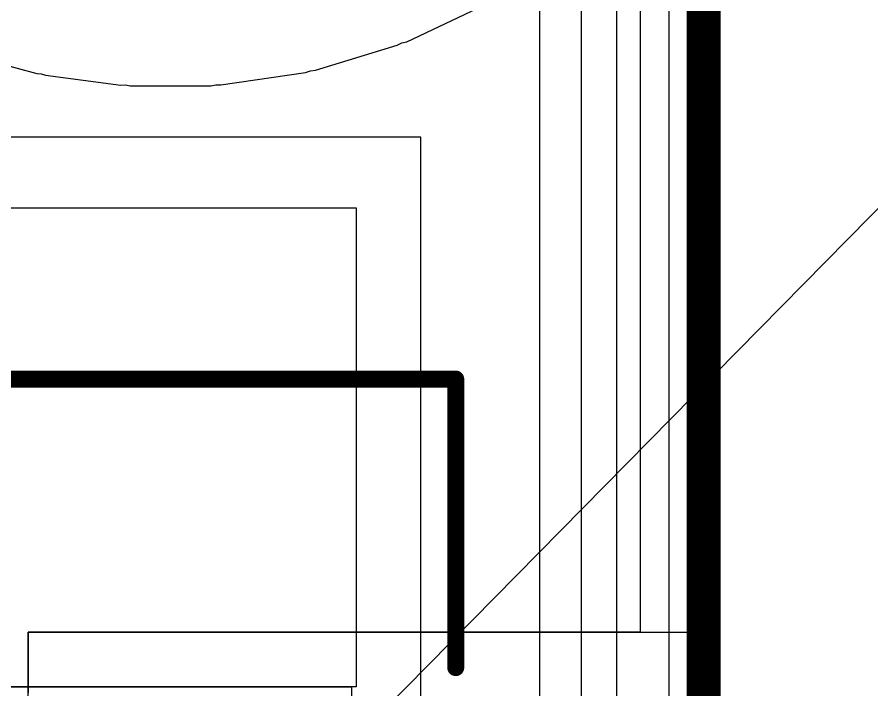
# Model space of a CAD drawing. Header units: inches. Extents: x -3 to 5259, y -3 to 5282.
# Drawn here: x 142.14 to 148.54, y 93.91 to 98.94 of the extents above; entities that cross this region are included whole.
import ezdxf

# ---------------------------------------------------------------- set-up
doc = ezdxf.new("R2010")
doc.units = ezdxf.units.IN
for name, color, linetype in [('Board Outline', 216, 'Continuous'), ('Bottom Layer', 5, 'Continuous'), ('Layer 1', 16, 'Continuous'), ('Layer 2', 76, 'Continuous'), ('Top Layer', 1, 'Continuous'), ('Top Overlay', 2, 'Continuous'), ('Top Solder', 216, 'Continuous')]:
    doc.layers.add(name, color=color, linetype=linetype)

# ---------------------------------------------------------------- blocks, each defined once
blk = doc.blocks.new('SON_8_5_6__166')
at = {"layer": 'Top Solder'}
blk.add_line((0.3232, 2.3378), (-5201.1514, 5129.383), dxfattribs=at)
blk = doc.blocks.new('RVT1H470M0607_280')
at = {"layer": 'Top Overlay'}
for points in [[(-1.8348, 3.3274, 0.127, 0.127, 0), (3.3214, 3.3274, 0.127, 0.127, 0)], [(3.3214, 1.1684, 0.127, 0.127, 0), (3.3214, 3.3274, 0.127, 0.127, 0)]]:
    blk.add_lwpolyline(points, format="xyseb", dxfattribs=at)
for points in [[(3.2897, 3.3274, 0.0635, 0.0635, 1), (3.3532, 3.3274, 0.0635, 0.0635, 1)], [(3.2897, 3.3274, 0.0635, 0.0635, 1), (3.3532, 3.3274, 0.0635, 0.0635, 1)], [(3.2897, 1.1684, 0.0635, 0.0635, 1), (3.3532, 1.1684, 0.0635, 0.0635, 1)]]:
    blk.add_lwpolyline(points, format="xyseb", close=True, dxfattribs=at)

msp = doc.modelspace()

# ---------------------------------------------------------------- linework, layer by layer
at = {"layer": 'Board Outline'}
msp.add_lwpolyline([(147.2777, -2.7223, 0.254, 0.254, 0), (147.2777, 107.2777, 0.254, 0.254, 0)], format="xyseb", dxfattribs=at)
at = {"layer": 'Bottom Layer'}
for p, q in [((146.3616, 99.4072), (146.3616, 5.17)), ((146.05, 99.1957), (146.05, 5.3753)), ((145.0559, 98.7589), (145.6346, 99.0326)), ((145.0559, 98.7589), (145.6346, 99.0326)), ((144.9848, 98.7315), (145.0186, 98.7496)), ((144.9848, 98.7315), (145.0186, 98.7496)), ((145.0186, 98.7496), (145.0559, 98.7589)), ((145.0186, 98.7496), (145.0559, 98.7589)), ((144.3721, 98.5456), (144.9848, 98.7315)), ((144.3721, 98.5456), (144.9848, 98.7315)), ((141.7363, 98.6685), (142.2858, 98.5213)), ((141.7363, 98.6685), (142.2858, 98.5213)), ((144.3339, 98.5419), (144.3721, 98.5456)), ((144.3339, 98.5419), (144.3721, 98.5456)), ((142.2858, 98.5213), (142.3199, 98.519)), ((142.2858, 98.5213), (142.3199, 98.519)), ((142.3199, 98.519), (142.3523, 98.5081)), ((142.3199, 98.519), (142.3523, 98.5081)), ((142.3523, 98.5081), (142.9163, 98.4338)), ((142.3523, 98.5081), (142.9163, 98.4338)), ((143.6645, 98.435), (144.2978, 98.5289)), ((143.6645, 98.435), (144.2978, 98.5289)), ((144.2978, 98.5289), (144.3339, 98.5419)), ((144.2978, 98.5289), (144.3339, 98.5419)), ((142.9163, 98.4338), (142.9504, 98.436)), ((142.9163, 98.4338), (142.9504, 98.436)), ((142.9504, 98.436), (142.9839, 98.4294)), ((142.9504, 98.436), (142.9839, 98.4294)), ((142.9839, 98.4294), (143.2683, 98.4294)), ((142.9839, 98.4294), (143.2683, 98.4294)), ((143.2683, 98.4294), (143.5884, 98.4294)), ((143.2683, 98.4294), (143.5884, 98.4294)), ((143.5884, 98.4294), (143.6261, 98.4369)), ((143.5884, 98.4294), (143.6261, 98.4369)), ((143.6261, 98.4369), (143.6645, 98.435)), ((143.6261, 98.4369), (143.6645, 98.435))]:
    msp.add_line(p, q, dxfattribs=at)
at = {"layer": 'Layer 1'}
for p, q in [((147.0187, 107.0187), (147.0187, -2.4634)), ((145.161, 98.044), (138.279, 98.044)), ((145.161, 60.0916), (145.161, 98.044)), ((137.761, 97.5156), (144.6762, 97.5156)), ((144.6762, 97.5156), (144.6762, 93.9319)), ((128.778, 93.9319), (144.643, 93.9319)), ((144.6762, 93.9319), (137.761, 93.9319)), ((144.643, 93.9319), (144.643, 60.0916))]:
    msp.add_line(p, q, dxfattribs=at)
at = {"layer": 'Layer 2'}
msp.add_line((146.6267, 106.5637), (146.6267, 81.7357), dxfattribs=at)
at = {"layer": 'Top Layer'}
for p, q in [((146.8023, 99.7969), (146.8023, 94.3405)), ((145.0559, 98.7589), (145.6346, 99.0326)), ((144.9848, 98.7315), (145.0186, 98.7496)), ((145.0186, 98.7496), (145.0559, 98.7589)), ((144.3721, 98.5456), (144.9848, 98.7315)), ((141.7363, 98.6685), (142.2858, 98.5213)), ((144.3339, 98.5419), (144.3721, 98.5456)), ((142.2858, 98.5213), (142.3199, 98.519)), ((142.3199, 98.519), (142.3523, 98.5081)), ((142.3523, 98.5081), (142.9163, 98.4338)), ((143.6645, 98.435), (144.2978, 98.5289)), ((144.2978, 98.5289), (144.3339, 98.5419)), ((142.9163, 98.4338), (142.9504, 98.436)), ((142.9504, 98.436), (142.9839, 98.4294)), ((142.9839, 98.4294), (143.2683, 98.4294)), ((143.2683, 98.4294), (143.5885, 98.4294)), ((143.5885, 98.4294), (143.6261, 98.4369)), ((143.6261, 98.4369), (143.6645, 98.435)), ((142.2211, 66.2178), (142.2211, 94.3405)), ((142.2211, 94.3405), (147.2777, 94.3405)), ((146.8023, 94.3405), (142.2211, 94.3405)), ((142.2211, 94.3405), (142.2211, 93.8871)), ((147.2777, 94.3405), (147.2777, 66.2178))]:
    msp.add_line(p, q, dxfattribs=at)

# ---------------------------------------------------------------- block references
at = {"rotation": 270}
msp.add_blockref('SON_8_5_6__166', (129.6578, 81.0054), dxfattribs=at)
msp.add_blockref('RVT1H470M0607_280', (142.1009, 92.9075))

doc.saveas('drawing.dxf')
